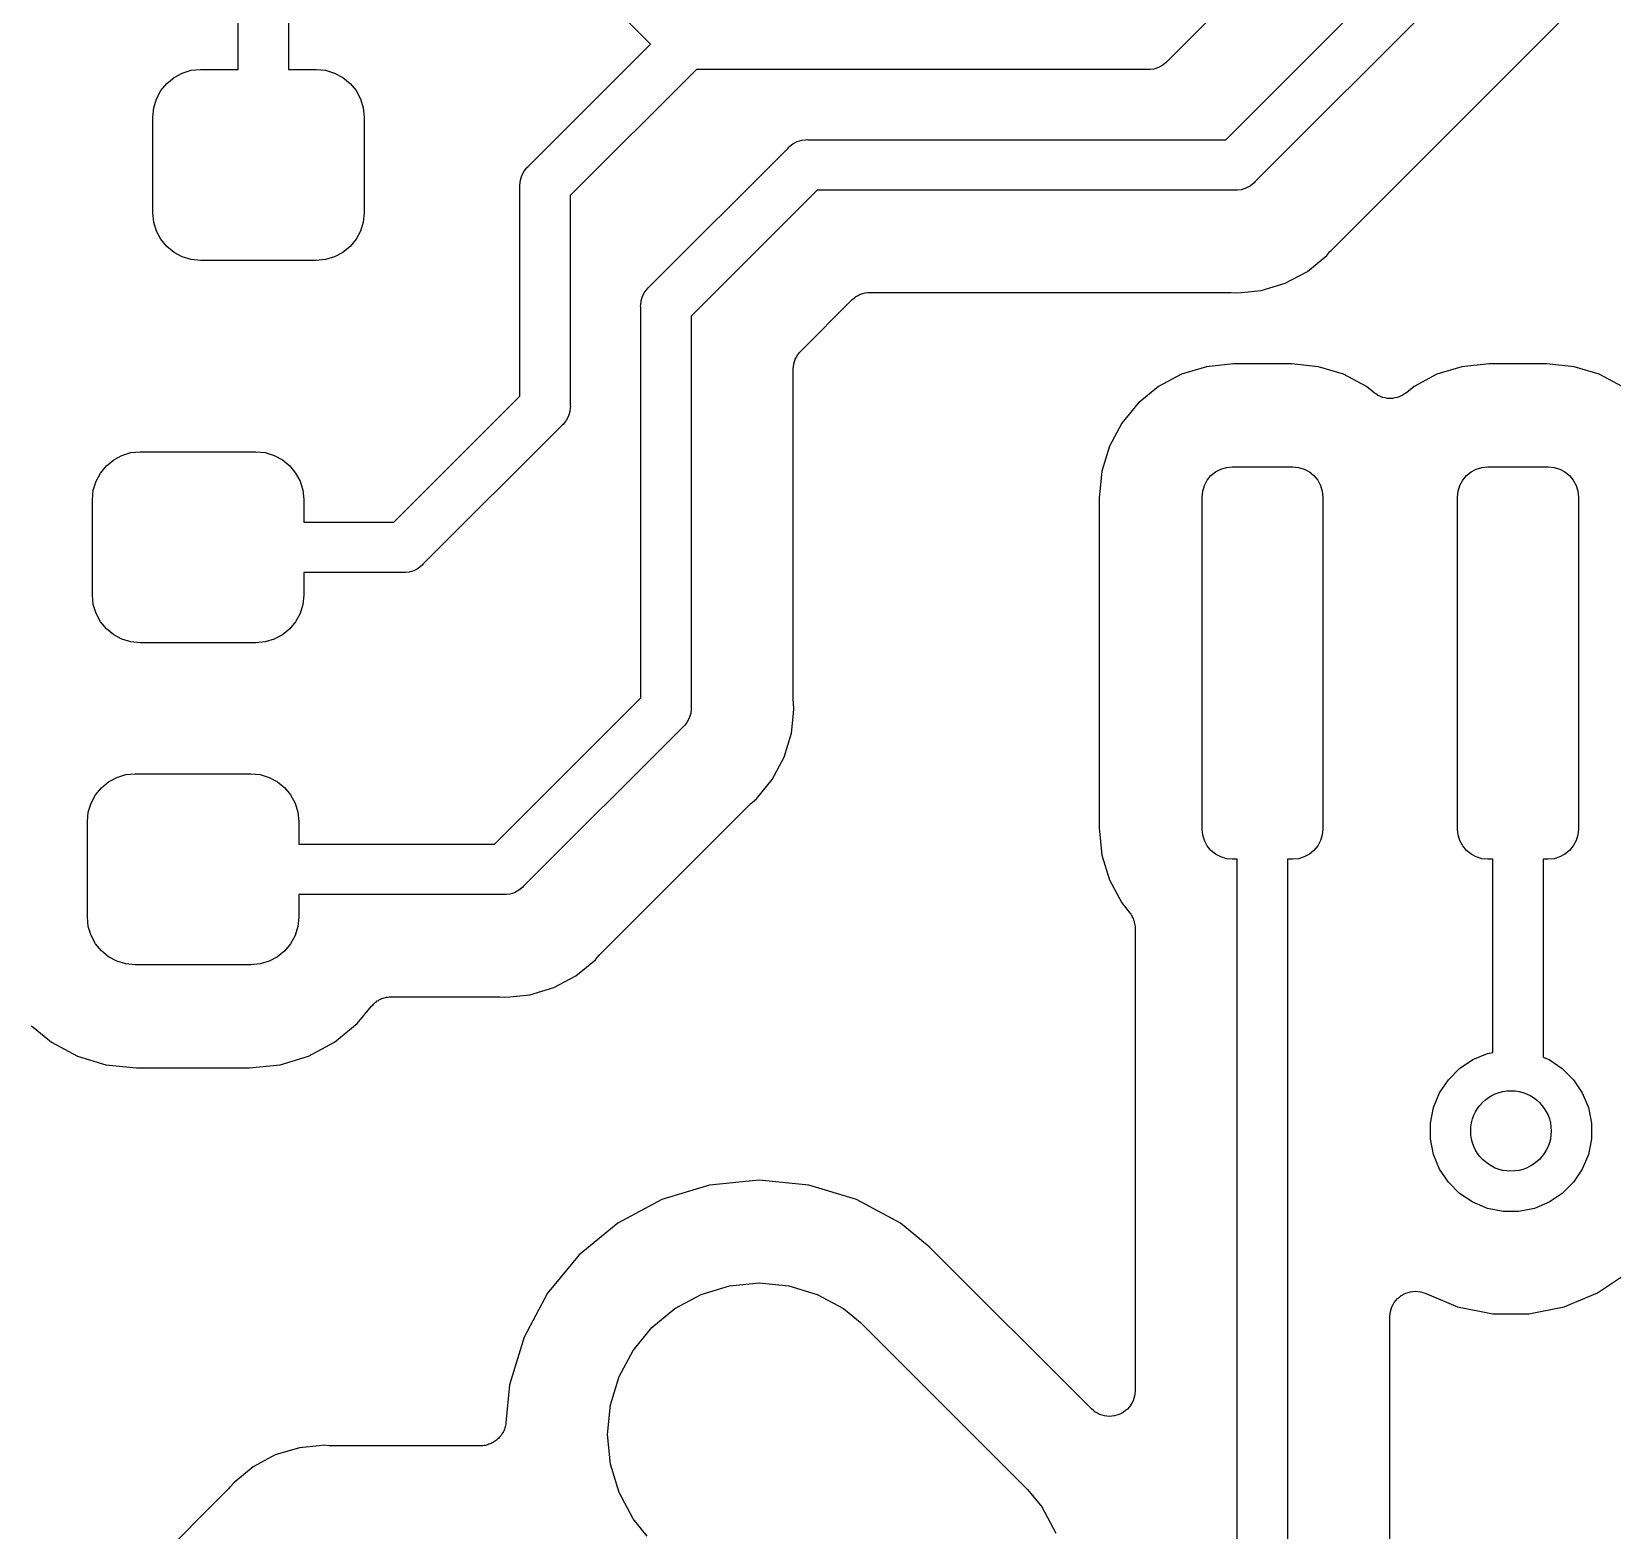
# Model space of a CAD drawing. Extents: x 4.98 to 6.83, y -5.59 to -3.87.
# Drawn here: x 6.3405 to 6.6498, y -5.1647 to -4.8716 of the extents above; entities that cross this region are included whole.
import ezdxf

# ---------------------------------------------------------------- set-up
doc = ezdxf.new("R2010")
doc.units = 0
doc.header["$MEASUREMENT"] = 0
doc.layers.add('BLACK', color=7, linetype='CONTINUOUS')

msp = doc.modelspace()

# ---------------------------------------------------------------- linework, layer by layer
at = {"layer": 'BLACK', "linetype": 'CONTINUOUS'}
for p, q in [((6.57414, -4.89272), (6.62638, -4.84048)), ((6.63461, -4.84617), (6.57983, -4.90095)), ((6.58461, -4.85542), (6.56271, -4.87732)), ((6.46154, -4.87402), (6.44551, -4.85798)), ((6.38091, -4.87894), (6.38091, -4.86146)), ((6.39075, -4.86146), (6.39075, -4.87894)), ((6.59484, -4.91422), (6.64788, -4.86118)), ((6.43764, -4.89792), (6.46154, -4.87402)), ((6.56255, -4.87751), (6.5618, -4.87813)), ((6.56271, -4.87732), (6.56255, -4.87751)), ((6.36691, -4.88168), (6.36833, -4.88051)), ((6.36833, -4.88051), (6.36995, -4.87965)), ((6.36995, -4.87965), (6.3717, -4.87912)), ((6.3717, -4.87912), (6.37352, -4.87894)), ((6.37352, -4.87894), (6.38091, -4.87894)), ((6.39075, -4.87894), (6.39616, -4.87894)), ((6.39616, -4.87894), (6.39799, -4.87912)), ((6.39799, -4.87912), (6.39974, -4.87965)), ((6.39974, -4.87965), (6.40136, -4.88051)), ((6.40136, -4.88051), (6.40277, -4.88168)), ((6.47054, -4.87894), (6.44587, -4.90361)), ((6.55881, -4.87894), (6.47054, -4.87894)), ((6.55906, -4.87896), (6.55881, -4.87894)), ((6.5593, -4.87894), (6.55906, -4.87896)), ((6.56002, -4.87887), (6.5593, -4.87894)), ((6.5593, -4.87894), (6.5593, -4.87894)), ((6.56095, -4.87858), (6.56002, -4.87887)), ((6.5618, -4.87813), (6.56095, -4.87858)), ((6.36489, -4.88471), (6.36575, -4.88309)), ((6.36575, -4.88309), (6.36691, -4.88168)), ((6.40277, -4.88168), (6.40394, -4.88309)), ((6.40394, -4.88309), (6.4048, -4.88471)), ((6.36417, -4.88829), (6.36435, -4.88646)), ((6.36435, -4.88646), (6.36489, -4.88471)), ((6.4048, -4.88471), (6.40533, -4.88646)), ((6.40533, -4.88646), (6.40551, -4.88829)), ((6.36417, -4.90699), (6.36417, -4.88829)), ((6.40551, -4.88829), (6.40551, -4.90699)), ((6.48938, -4.89353), (6.49023, -4.89307)), ((6.49023, -4.89307), (6.49116, -4.89279)), ((6.49116, -4.89279), (6.49188, -4.89272)), ((6.49188, -4.89272), (6.49213, -4.89269)), ((6.49188, -4.89272), (6.49188, -4.89272)), ((6.49213, -4.89269), (6.49237, -4.89272)), ((6.49237, -4.89272), (6.57414, -4.89272)), ((6.46126, -4.92155), (6.48848, -4.89433)), ((6.48848, -4.89433), (6.48863, -4.89414)), ((6.48863, -4.89414), (6.48882, -4.89399)), ((6.48882, -4.89399), (6.48938, -4.89353)), ((6.48882, -4.89399), (6.48882, -4.89399)), ((6.48938, -4.89353), (6.48938, -4.89353)), ((6.48938, -4.89353), (6.48938, -4.89353)), ((6.43638, -4.89968), (6.43683, -4.89883)), ((6.43683, -4.89883), (6.43729, -4.89827)), ((6.43729, -4.89827), (6.43745, -4.89808)), ((6.43729, -4.89827), (6.43729, -4.89827)), ((6.43745, -4.89808), (6.43764, -4.89792)), ((6.436, -4.90157), (6.43609, -4.90061)), ((6.43602, -4.90182), (6.436, -4.90157)), ((6.43602, -4.94284), (6.43602, -4.90182)), ((6.43609, -4.90061), (6.43638, -4.89968)), ((6.57807, -4.90221), (6.57715, -4.90249)), ((6.57893, -4.90175), (6.57807, -4.90221)), ((6.57968, -4.90113), (6.57893, -4.90175)), ((6.57983, -4.90095), (6.57968, -4.90113)), ((6.44587, -4.90361), (6.44587, -4.94464)), ((6.49416, -4.90256), (6.46949, -4.92724)), ((6.57594, -4.90256), (6.49416, -4.90256)), ((6.57618, -4.90258), (6.57594, -4.90256)), ((6.57642, -4.90256), (6.57618, -4.90258)), ((6.57715, -4.90249), (6.57642, -4.90256)), ((6.57642, -4.90256), (6.57642, -4.90256)), ((6.36435, -4.90881), (6.36417, -4.90699)), ((6.40551, -4.90699), (6.40533, -4.90881)), ((6.36489, -4.91057), (6.36435, -4.90881)), ((6.36575, -4.91218), (6.36489, -4.91057)), ((6.4048, -4.91057), (6.40394, -4.91218)), ((6.40533, -4.90881), (6.4048, -4.91057)), ((6.36691, -4.9136), (6.36575, -4.91218)), ((6.36833, -4.91476), (6.36691, -4.9136)), ((6.36995, -4.91563), (6.36833, -4.91476)), ((6.40136, -4.91476), (6.39974, -4.91563)), ((6.40277, -4.9136), (6.40136, -4.91476)), ((6.40394, -4.91218), (6.40277, -4.9136)), ((6.59389, -4.91535), (6.59451, -4.91458)), ((6.59451, -4.91458), (6.59456, -4.91453)), ((6.59456, -4.91453), (6.59471, -4.91438)), ((6.59471, -4.91438), (6.59484, -4.91422)), ((6.3717, -4.91616), (6.36995, -4.91563)), ((6.37352, -4.91634), (6.3717, -4.91616)), ((6.39616, -4.91634), (6.37352, -4.91634)), ((6.39799, -4.91616), (6.39616, -4.91634)), ((6.39974, -4.91563), (6.39799, -4.91616)), ((6.59009, -4.91846), (6.59389, -4.91535)), ((6.58107, -4.9222), (6.58576, -4.92077)), ((6.58576, -4.92077), (6.59009, -4.91846)), ((6.45972, -4.92423), (6.46, -4.9233)), ((6.46, -4.9233), (6.46046, -4.92245)), ((6.46046, -4.92245), (6.46107, -4.9217)), ((6.46107, -4.9217), (6.46126, -4.92155)), ((6.49095, -4.93406), (6.50098, -4.92402)), ((6.50098, -4.92402), (6.501, -4.92401)), ((6.501, -4.92401), (6.50103, -4.92397)), ((6.501, -4.92401), (6.501, -4.92401)), ((6.501, -4.92401), (6.501, -4.92401)), ((6.50103, -4.92397), (6.50139, -4.92369)), ((6.50139, -4.92369), (6.50175, -4.92339)), ((6.50175, -4.92339), (6.50178, -4.92338)), ((6.50178, -4.92338), (6.5018, -4.92337)), ((6.5018, -4.92337), (6.50221, -4.92315)), ((6.50221, -4.92315), (6.50261, -4.92294)), ((6.50261, -4.92294), (6.50264, -4.92293)), ((6.50264, -4.92293), (6.50266, -4.92292)), ((6.50266, -4.92292), (6.50311, -4.92279)), ((6.50311, -4.92279), (6.50355, -4.92265)), ((6.50355, -4.92265), (6.50357, -4.92265)), ((6.50357, -4.92265), (6.5036, -4.92264)), ((6.5036, -4.92264), (6.50406, -4.9226)), ((6.50406, -4.9226), (6.50452, -4.92256)), ((6.50452, -4.92256), (6.57471, -4.92256)), ((6.57471, -4.92256), (6.57478, -4.92256)), ((6.57478, -4.92256), (6.57499, -4.92258)), ((6.57499, -4.92258), (6.5752, -4.92258)), ((6.5752, -4.92258), (6.57618, -4.92268)), ((6.57618, -4.92268), (6.57716, -4.92258)), ((6.57716, -4.92258), (6.57717, -4.92258)), ((6.57717, -4.92258), (6.58107, -4.9222)), ((6.45962, -4.9252), (6.45965, -4.92496)), ((6.45965, -4.92544), (6.45962, -4.9252)), ((6.45965, -4.92496), (6.45972, -4.92423)), ((6.45965, -4.92496), (6.45965, -4.92496)), ((6.45965, -5.0019), (6.45965, -4.92544)), ((6.46949, -4.92724), (6.46949, -5.0037)), ((6.4896, -4.93655), (6.48974, -4.93611)), ((6.48974, -4.93611), (6.48987, -4.93567)), ((6.48987, -4.93567), (6.48988, -4.93565)), ((6.48988, -4.93565), (6.48989, -4.93562)), ((6.48989, -4.93562), (6.49012, -4.93521)), ((6.49012, -4.93521), (6.49033, -4.93481)), ((6.49033, -4.93481), (6.49035, -4.93479)), ((6.49035, -4.93479), (6.49036, -4.93477)), ((6.49036, -4.93477), (6.49066, -4.93441)), ((6.49066, -4.93441), (6.49095, -4.93406)), ((6.48949, -4.93752), (6.48954, -4.93706)), ((6.48949, -4.93757), (6.48949, -4.93752)), ((6.48949, -4.93759), (6.48949, -4.93757)), ((6.48949, -4.93757), (6.48949, -4.93757)), ((6.48949, -4.93757), (6.48949, -4.93757)), ((6.48949, -5.00247), (6.48949, -4.93759)), ((6.48954, -4.93706), (6.48959, -4.9366)), ((6.48959, -4.93658), (6.4896, -4.93655)), ((6.48959, -4.9366), (6.48959, -4.93658)), ((6.56544, -4.93858), (6.56095, -4.94098)), ((6.57032, -4.9371), (6.56544, -4.93858)), ((6.57564, -4.93657), (6.57032, -4.9371)), ((6.58696, -4.93657), (6.57564, -4.93657)), ((6.59228, -4.9371), (6.58696, -4.93657)), ((6.59716, -4.93858), (6.59228, -4.9371)), ((6.60165, -4.94098), (6.59716, -4.93858)), ((6.61544, -4.93858), (6.61095, -4.94098)), ((6.62032, -4.9371), (6.61544, -4.93858)), ((6.62564, -4.93657), (6.62032, -4.9371)), ((6.63696, -4.93657), (6.62564, -4.93657)), ((6.64228, -4.9371), (6.63696, -4.93657)), ((6.64716, -4.93858), (6.64228, -4.9371)), ((6.65165, -4.94098), (6.64716, -4.93858)), ((6.56095, -4.94098), (6.55701, -4.94421)), ((6.60313, -4.94219), (6.60165, -4.94098)), ((6.60352, -4.94245), (6.60313, -4.94219)), ((6.6039, -4.94271), (6.60352, -4.94245)), ((6.60902, -4.94249), (6.60863, -4.94275)), ((6.60942, -4.94223), (6.60902, -4.94249)), ((6.60945, -4.94221), (6.60942, -4.94223)), ((6.60947, -4.94219), (6.60945, -4.94221)), ((6.60945, -4.94221), (6.60945, -4.94221)), ((6.60945, -4.94221), (6.60945, -4.94221)), ((6.61095, -4.94098), (6.60947, -4.94219)), ((6.41135, -4.96752), (6.43602, -4.94284)), ((6.44587, -4.94512), (6.44579, -4.94585)), ((6.44587, -4.94464), (6.44589, -4.94488)), ((6.44589, -4.94488), (6.44587, -4.94512)), ((6.44587, -4.94512), (6.44587, -4.94512)), ((6.55701, -4.94421), (6.55377, -4.94815)), ((6.60392, -4.94272), (6.6039, -4.94271)), ((6.60394, -4.94273), (6.60392, -4.94272)), ((6.60437, -4.94291), (6.60394, -4.94273)), ((6.6048, -4.9431), (6.60437, -4.94291)), ((6.60482, -4.9431), (6.6048, -4.9431)), ((6.60484, -4.94311), (6.60482, -4.9431)), ((6.6053, -4.9432), (6.60484, -4.94311)), ((6.60576, -4.9433), (6.6053, -4.9432)), ((6.60578, -4.9433), (6.60576, -4.9433)), ((6.6058, -4.9433), (6.60578, -4.9433)), ((6.60626, -4.9433), (6.6058, -4.9433)), ((6.60673, -4.94331), (6.60626, -4.9433)), ((6.60675, -4.9433), (6.60673, -4.94331)), ((6.60677, -4.9433), (6.60675, -4.9433)), ((6.60723, -4.94321), (6.60677, -4.9433)), ((6.60769, -4.94313), (6.60723, -4.94321)), ((6.60771, -4.94312), (6.60769, -4.94313)), ((6.60773, -4.94312), (6.60771, -4.94312)), ((6.60816, -4.94294), (6.60773, -4.94312)), ((6.6086, -4.94277), (6.60816, -4.94294)), ((6.60862, -4.94275), (6.6086, -4.94277)), ((6.60863, -4.94275), (6.60862, -4.94275)), ((6.44425, -4.94853), (6.41704, -4.97575)), ((6.44444, -4.94838), (6.44425, -4.94853)), ((6.4446, -4.94819), (6.44444, -4.94838)), ((6.445, -4.94769), (6.4446, -4.94819)), ((6.4446, -4.94819), (6.4446, -4.94819)), ((6.44506, -4.94763), (6.445, -4.94769)), ((6.44551, -4.94677), (6.44506, -4.94763)), ((6.44579, -4.94585), (6.44551, -4.94677)), ((6.55377, -4.94815), (6.55137, -4.95265)), ((6.35652, -4.95532), (6.35813, -4.95445)), ((6.35813, -4.95445), (6.35989, -4.95392)), ((6.35989, -4.95392), (6.36171, -4.95374)), ((6.36171, -4.95374), (6.38435, -4.95374)), ((6.38435, -4.95374), (6.38617, -4.95392)), ((6.38617, -4.95392), (6.38793, -4.95445)), ((6.38793, -4.95445), (6.38955, -4.95532)), ((6.55137, -4.95265), (6.54989, -4.95753)), ((6.35307, -4.95951), (6.35394, -4.9579)), ((6.35394, -4.9579), (6.3551, -4.95648)), ((6.3551, -4.95648), (6.35652, -4.95532)), ((6.38955, -4.95532), (6.39096, -4.95648)), ((6.39096, -4.95648), (6.39212, -4.9579)), ((6.39212, -4.9579), (6.39299, -4.95951)), ((6.54989, -4.95753), (6.54937, -4.96284)), ((6.57122, -4.95842), (6.57211, -4.95769)), ((6.57211, -4.95769), (6.57313, -4.95714)), ((6.57313, -4.95714), (6.57424, -4.95681)), ((6.57424, -4.95681), (6.57539, -4.95669)), ((6.57539, -4.95669), (6.5872, -4.95669)), ((6.5872, -4.95669), (6.58836, -4.95681)), ((6.58836, -4.95681), (6.58946, -4.95714)), ((6.58946, -4.95714), (6.59049, -4.95769)), ((6.59049, -4.95769), (6.59138, -4.95842)), ((6.62122, -4.95842), (6.62211, -4.95769)), ((6.62211, -4.95769), (6.62313, -4.95714)), ((6.62313, -4.95714), (6.62424, -4.95681)), ((6.62424, -4.95681), (6.62539, -4.95669)), ((6.62539, -4.95669), (6.6372, -4.95669)), ((6.6372, -4.95669), (6.63836, -4.95681)), ((6.63836, -4.95681), (6.63946, -4.95714)), ((6.63946, -4.95714), (6.64049, -4.95769)), ((6.64049, -4.95769), (6.64138, -4.95842)), ((6.35254, -4.96127), (6.35307, -4.95951)), ((6.39299, -4.95951), (6.39352, -4.96127)), ((6.5696, -4.96145), (6.56994, -4.96034)), ((6.56994, -4.96034), (6.57048, -4.95932)), ((6.57048, -4.95932), (6.57122, -4.95842)), ((6.59138, -4.95842), (6.59211, -4.95932)), ((6.59211, -4.95932), (6.59266, -4.96034)), ((6.59266, -4.96034), (6.593, -4.96145)), ((6.6196, -4.96145), (6.61994, -4.96034)), ((6.61994, -4.96034), (6.62048, -4.95932)), ((6.62048, -4.95932), (6.62122, -4.95842)), ((6.64138, -4.95842), (6.64211, -4.95932)), ((6.64211, -4.95932), (6.64266, -4.96034)), ((6.64266, -4.96034), (6.643, -4.96145)), ((6.35236, -4.96309), (6.35254, -4.96127)), ((6.35236, -4.98179), (6.35236, -4.96309)), ((6.39352, -4.96127), (6.3937, -4.96309)), ((6.3937, -4.96309), (6.3937, -4.96752)), ((6.54937, -4.96284), (6.54937, -5.02731)), ((6.56949, -4.9626), (6.5696, -4.96145)), ((6.56949, -5.02756), (6.56949, -4.9626)), ((6.593, -4.96145), (6.59311, -4.9626)), ((6.59311, -4.9626), (6.59311, -5.02756)), ((6.61949, -4.9626), (6.6196, -4.96145)), ((6.61949, -5.02756), (6.61949, -4.9626)), ((6.643, -4.96145), (6.64311, -4.9626)), ((6.64311, -4.9626), (6.64311, -5.02756)), ((6.3937, -4.96752), (6.41135, -4.96752)), ((6.41613, -4.97655), (6.41528, -4.97701)), ((6.41688, -4.97594), (6.41613, -4.97655)), ((6.41704, -4.97575), (6.41688, -4.97594)), ((6.41314, -4.97736), (6.3937, -4.97736)), ((6.3937, -4.97736), (6.3937, -4.98179)), ((6.41339, -4.97739), (6.41314, -4.97736)), ((6.41363, -4.97736), (6.41339, -4.97739)), ((6.41435, -4.97729), (6.41363, -4.97736)), ((6.41363, -4.97736), (6.41363, -4.97736)), ((6.41528, -4.97701), (6.41435, -4.97729)), ((6.35254, -4.98362), (6.35236, -4.98179)), ((6.3937, -4.98179), (6.39352, -4.98362)), ((6.35307, -4.98537), (6.35254, -4.98362)), ((6.35394, -4.98699), (6.35307, -4.98537)), ((6.39299, -4.98537), (6.39212, -4.98699)), ((6.39352, -4.98362), (6.39299, -4.98537)), ((6.3551, -4.9884), (6.35394, -4.98699)), ((6.35652, -4.98957), (6.3551, -4.9884)), ((6.39096, -4.9884), (6.38955, -4.98957)), ((6.39212, -4.98699), (6.39096, -4.9884)), ((6.35813, -4.99043), (6.35652, -4.98957)), ((6.35989, -4.99096), (6.35813, -4.99043)), ((6.36171, -4.99114), (6.35989, -4.99096)), ((6.38435, -4.99114), (6.36171, -4.99114)), ((6.38617, -4.99096), (6.38435, -4.99114)), ((6.38793, -4.99043), (6.38617, -4.99096)), ((6.38955, -4.98957), (6.38793, -4.99043)), ((6.43103, -5.03051), (6.45965, -5.0019)), ((6.46949, -5.00418), (6.46942, -5.0049)), ((6.46949, -5.0037), (6.46951, -5.00394)), ((6.46951, -5.00394), (6.46949, -5.00418)), ((6.46949, -5.00418), (6.46949, -5.00418)), ((6.48951, -5.00268), (6.48949, -5.00247)), ((6.48951, -5.00289), (6.48951, -5.00268)), ((6.48951, -5.00296), (6.48951, -5.00289)), ((6.48961, -5.00394), (6.48951, -5.00296)), ((6.48951, -5.00492), (6.48961, -5.00394)), ((6.46806, -5.00743), (6.46788, -5.00759)), ((6.46825, -5.00721), (6.46806, -5.00743)), ((6.46868, -5.00668), (6.46825, -5.00721)), ((6.46914, -5.00583), (6.46868, -5.00668)), ((6.46919, -5.00565), (6.46914, -5.00583)), ((6.46942, -5.0049), (6.46919, -5.00565)), ((6.48913, -5.00882), (6.48951, -5.00492)), ((6.48951, -5.00492), (6.48951, -5.00492)), ((6.46788, -5.00759), (6.43672, -5.03874)), ((6.4877, -5.01352), (6.48913, -5.00882)), ((6.48539, -5.01785), (6.4877, -5.01352)), ((6.3589, -5.01691), (6.36073, -5.01673)), ((6.36073, -5.01673), (6.38337, -5.01673)), ((6.38337, -5.01673), (6.38519, -5.01691)), ((6.35295, -5.02089), (6.35412, -5.01947)), ((6.35412, -5.01947), (6.35553, -5.01831)), ((6.35553, -5.01831), (6.35715, -5.01744)), ((6.35715, -5.01744), (6.3589, -5.01691)), ((6.38519, -5.01691), (6.38694, -5.01744)), ((6.38694, -5.01744), (6.38856, -5.01831)), ((6.38856, -5.01831), (6.38998, -5.01947)), ((6.38998, -5.01947), (6.39114, -5.02089)), ((6.48227, -5.02164), (6.48539, -5.01785)), ((6.35156, -5.02426), (6.35209, -5.0225)), ((6.35209, -5.0225), (6.35295, -5.02089)), ((6.39114, -5.02089), (6.392, -5.0225)), ((6.392, -5.0225), (6.39254, -5.02426)), ((6.45173, -5.05202), (6.48115, -5.0226)), ((6.48115, -5.0226), (6.4812, -5.02255)), ((6.4812, -5.02255), (6.48136, -5.02242)), ((6.48136, -5.02242), (6.48151, -5.02227)), ((6.48151, -5.02227), (6.48227, -5.02164)), ((6.35138, -5.02608), (6.35156, -5.02426)), ((6.35138, -5.04478), (6.35138, -5.02608)), ((6.39254, -5.02426), (6.39272, -5.02608)), ((6.39272, -5.02608), (6.39272, -5.03051)), ((6.54937, -5.02731), (6.54989, -5.03263)), ((6.5696, -5.02871), (6.56949, -5.02756)), ((6.56994, -5.02982), (6.5696, -5.02871)), ((6.593, -5.02871), (6.59266, -5.02982)), ((6.59311, -5.02756), (6.593, -5.02871)), ((6.6196, -5.02871), (6.61949, -5.02756)), ((6.61994, -5.02982), (6.6196, -5.02871)), ((6.643, -5.02871), (6.64266, -5.02982)), ((6.64311, -5.02756), (6.643, -5.02871)), ((6.39272, -5.03051), (6.43103, -5.03051)), ((6.57048, -5.03084), (6.56994, -5.02982)), ((6.57122, -5.03173), (6.57048, -5.03084)), ((6.57211, -5.03247), (6.57122, -5.03173)), ((6.59138, -5.03173), (6.59049, -5.03247)), ((6.59211, -5.03084), (6.59138, -5.03173)), ((6.59266, -5.02982), (6.59211, -5.03084)), ((6.62048, -5.03084), (6.61994, -5.02982)), ((6.62122, -5.03173), (6.62048, -5.03084)), ((6.62211, -5.03247), (6.62122, -5.03173)), ((6.64138, -5.03173), (6.64049, -5.03247)), ((6.64211, -5.03084), (6.64138, -5.03173)), ((6.64266, -5.02982), (6.64211, -5.03084)), ((6.54989, -5.03263), (6.55137, -5.03751)), ((6.57313, -5.03302), (6.57211, -5.03247)), ((6.57424, -5.03335), (6.57313, -5.03302)), ((6.57539, -5.03346), (6.57424, -5.03335)), ((6.57638, -5.03346), (6.57539, -5.03346)), ((6.57638, -5.20799), (6.57638, -5.03346)), ((6.5872, -5.03346), (6.58622, -5.03346)), ((6.58622, -5.03346), (6.58622, -5.20978)), ((6.58836, -5.03335), (6.5872, -5.03346)), ((6.58946, -5.03302), (6.58836, -5.03335)), ((6.59049, -5.03247), (6.58946, -5.03302)), ((6.62313, -5.03302), (6.62211, -5.03247)), ((6.62424, -5.03335), (6.62313, -5.03302)), ((6.62539, -5.03346), (6.62424, -5.03335)), ((6.62638, -5.03346), (6.62539, -5.03346)), ((6.62638, -5.07126), (6.62638, -5.03346)), ((6.6372, -5.03346), (6.63622, -5.03346)), ((6.63622, -5.03346), (6.63622, -5.07218)), ((6.63836, -5.03335), (6.6372, -5.03346)), ((6.63946, -5.03302), (6.63836, -5.03335)), ((6.64049, -5.03247), (6.63946, -5.03302)), ((6.55137, -5.03751), (6.55377, -5.04201)), ((6.43283, -5.04035), (6.39272, -5.04035)), ((6.39272, -5.04035), (6.39272, -5.04478)), ((6.43307, -5.04038), (6.43283, -5.04035)), ((6.43331, -5.04035), (6.43307, -5.04038)), ((6.43404, -5.04028), (6.43331, -5.04035)), ((6.43331, -5.04035), (6.43331, -5.04035)), ((6.43496, -5.04), (6.43404, -5.04028)), ((6.43582, -5.03954), (6.43496, -5.04)), ((6.43657, -5.03893), (6.43582, -5.03954)), ((6.43672, -5.03874), (6.43657, -5.03893)), ((6.55377, -5.04201), (6.55524, -5.0438)), ((6.55524, -5.0438), (6.55529, -5.04385)), ((6.55529, -5.04385), (6.55541, -5.04403)), ((6.55541, -5.04403), (6.55554, -5.0442)), ((6.55554, -5.0442), (6.55567, -5.04444)), ((6.55567, -5.04444), (6.55582, -5.04467)), ((6.55582, -5.04467), (6.5559, -5.04487)), ((6.35156, -5.04661), (6.35138, -5.04478)), ((6.35209, -5.04836), (6.35156, -5.04661)), ((6.39254, -5.04661), (6.392, -5.04836)), ((6.39272, -5.04478), (6.39254, -5.04661)), ((6.5559, -5.04487), (6.556, -5.04506)), ((6.556, -5.04506), (6.55608, -5.04532)), ((6.55608, -5.04532), (6.55618, -5.04557)), ((6.55618, -5.04557), (6.55622, -5.04579)), ((6.55622, -5.04579), (6.55628, -5.046)), ((6.55628, -5.046), (6.55631, -5.04627)), ((6.55631, -5.04627), (6.55636, -5.04653)), ((6.55636, -5.04653), (6.55636, -5.04675)), ((6.55636, -5.04675), (6.55638, -5.04697)), ((6.55638, -5.04697), (6.55638, -5.13746)), ((6.35295, -5.04998), (6.35209, -5.04836)), ((6.35412, -5.0514), (6.35295, -5.04998)), ((6.39114, -5.04998), (6.38998, -5.0514)), ((6.392, -5.04836), (6.39114, -5.04998)), ((6.35553, -5.05256), (6.35412, -5.0514)), ((6.35715, -5.05342), (6.35553, -5.05256)), ((6.3589, -5.05395), (6.35715, -5.05342)), ((6.36073, -5.05413), (6.3589, -5.05395)), ((6.38519, -5.05395), (6.38337, -5.05413)), ((6.38694, -5.05342), (6.38519, -5.05395)), ((6.38856, -5.05256), (6.38694, -5.05342)), ((6.38998, -5.0514), (6.38856, -5.05256)), ((6.44698, -5.05625), (6.45078, -5.05314)), ((6.45078, -5.05314), (6.4514, -5.05238)), ((6.4514, -5.05238), (6.45145, -5.05233)), ((6.45145, -5.05233), (6.4516, -5.05218)), ((6.4516, -5.05218), (6.45173, -5.05202)), ((6.38337, -5.05413), (6.36073, -5.05413)), ((6.44265, -5.05857), (6.44698, -5.05625)), ((6.43406, -5.06038), (6.43796, -5.05999)), ((6.43796, -5.05999), (6.44265, -5.05857)), ((6.40419, -5.06561), (6.407, -5.06218)), ((6.407, -5.06218), (6.40704, -5.06213)), ((6.40704, -5.06213), (6.4072, -5.06198)), ((6.4072, -5.06198), (6.40734, -5.06181)), ((6.40734, -5.06181), (6.40755, -5.06164)), ((6.40755, -5.06164), (6.40774, -5.06145)), ((6.40774, -5.06145), (6.40793, -5.06133)), ((6.40793, -5.06133), (6.4081, -5.06119)), ((6.4081, -5.06119), (6.40833, -5.06106)), ((6.40833, -5.06106), (6.40856, -5.06092)), ((6.40856, -5.06092), (6.40876, -5.06083)), ((6.40876, -5.06083), (6.40896, -5.06073)), ((6.40896, -5.06073), (6.40922, -5.06065)), ((6.40922, -5.06065), (6.40947, -5.06055)), ((6.40947, -5.06055), (6.40968, -5.06051)), ((6.40968, -5.06051), (6.40989, -5.06045)), ((6.40989, -5.06045), (6.41016, -5.06042)), ((6.41016, -5.06042), (6.41043, -5.06037)), ((6.41043, -5.06037), (6.41064, -5.06038)), ((6.41064, -5.06038), (6.41086, -5.06035)), ((6.41086, -5.06035), (6.4316, -5.06035)), ((6.4316, -5.06035), (6.43167, -5.06035)), ((6.43167, -5.06035), (6.43188, -5.06038)), ((6.43188, -5.06038), (6.43209, -5.06038)), ((6.43209, -5.06038), (6.43307, -5.06047)), ((6.43307, -5.06047), (6.43405, -5.06038)), ((6.43405, -5.06038), (6.43406, -5.06038)), ((6.34038, -5.06606), (6.34077, -5.06632)), ((6.34077, -5.06632), (6.34437, -5.06927)), ((6.39973, -5.06927), (6.40419, -5.06561)), ((6.34437, -5.06927), (6.34946, -5.07199)), ((6.39464, -5.07199), (6.39973, -5.06927)), ((6.34946, -5.07199), (6.35498, -5.07366)), ((6.38911, -5.07366), (6.39464, -5.07199)), ((6.62246, -5.07266), (6.62533, -5.07147)), ((6.62533, -5.07147), (6.62638, -5.07126)), ((6.63622, -5.07218), (6.63738, -5.07266)), ((6.35498, -5.07366), (6.36097, -5.07425)), ((6.36097, -5.07425), (6.38312, -5.07425)), ((6.38312, -5.07425), (6.38911, -5.07366)), ((6.61769, -5.07658), (6.61988, -5.07438)), ((6.61988, -5.07438), (6.62246, -5.07266)), ((6.63738, -5.07266), (6.63996, -5.07438)), ((6.63996, -5.07438), (6.64215, -5.07658)), ((6.61597, -5.07915), (6.61769, -5.07658)), ((6.64215, -5.07658), (6.64388, -5.07915)), ((6.61478, -5.08202), (6.61597, -5.07915)), ((6.64388, -5.07915), (6.64506, -5.08202)), ((6.61417, -5.08506), (6.61478, -5.08202)), ((6.64506, -5.08202), (6.64567, -5.08506)), ((6.61417, -5.08817), (6.61417, -5.08506)), ((6.64567, -5.08506), (6.64567, -5.08817)), ((6.61478, -5.09121), (6.61417, -5.08817)), ((6.64567, -5.08817), (6.64506, -5.09121)), ((6.61597, -5.09407), (6.61478, -5.09121)), ((6.61769, -5.09665), (6.61597, -5.09407)), ((6.64388, -5.09407), (6.64215, -5.09665)), ((6.64506, -5.09121), (6.64388, -5.09407)), ((6.4731, -5.0972), (6.46377, -5.10003)), ((6.48281, -5.09624), (6.4731, -5.0972)), ((6.49252, -5.0972), (6.48281, -5.09624)), ((6.50186, -5.10003), (6.49252, -5.0972)), ((6.61988, -5.09885), (6.61769, -5.09665)), ((6.64215, -5.09665), (6.63996, -5.09885)), ((6.46377, -5.10003), (6.45516, -5.10463)), ((6.51046, -5.10463), (6.50186, -5.10003)), ((6.62246, -5.10057), (6.61988, -5.09885)), ((6.63996, -5.09885), (6.63738, -5.10057)), ((6.62533, -5.10176), (6.62246, -5.10057)), ((6.62837, -5.10236), (6.62533, -5.10176)), ((6.63147, -5.10236), (6.62837, -5.10236)), ((6.63451, -5.10176), (6.63147, -5.10236)), ((6.63738, -5.10057), (6.63451, -5.10176)), ((6.45516, -5.10463), (6.44762, -5.11082)), ((6.51611, -5.10927), (6.51046, -5.10463)), ((6.54784, -5.141), (6.51611, -5.10927)), ((6.44762, -5.11082), (6.44143, -5.11836)), ((6.64685, -5.11829), (6.65271, -5.11438)), ((6.44143, -5.11836), (6.43683, -5.12697)), ((6.46633, -5.12134), (6.47146, -5.1186)), ((6.47146, -5.1186), (6.47702, -5.11691)), ((6.47702, -5.11691), (6.48281, -5.11634)), ((6.48281, -5.11634), (6.4886, -5.11691)), ((6.4886, -5.11691), (6.49417, -5.1186)), ((6.49417, -5.1186), (6.4993, -5.12134)), ((6.60809, -5.1191), (6.60846, -5.1188)), ((6.60846, -5.1188), (6.60847, -5.1188)), ((6.60847, -5.1188), (6.60848, -5.11879)), ((6.60848, -5.11879), (6.6089, -5.11857)), ((6.6089, -5.11857), (6.60932, -5.11835)), ((6.60932, -5.11835), (6.60934, -5.11834)), ((6.60934, -5.11834), (6.60935, -5.11834)), ((6.60935, -5.11834), (6.6098, -5.1182)), ((6.6098, -5.1182), (6.61026, -5.11807)), ((6.61026, -5.11807), (6.61027, -5.11807)), ((6.61027, -5.11807), (6.61028, -5.11806)), ((6.61028, -5.11806), (6.61075, -5.11802)), ((6.61075, -5.11802), (6.61123, -5.11797)), ((6.61123, -5.11797), (6.61124, -5.11797)), ((6.61124, -5.11797), (6.61126, -5.11797)), ((6.61126, -5.11797), (6.61173, -5.11802)), ((6.61173, -5.11802), (6.6122, -5.11807)), ((6.6122, -5.11807), (6.61221, -5.11807)), ((6.61221, -5.11807), (6.61223, -5.11808)), ((6.61223, -5.11808), (6.61268, -5.11822)), ((6.61268, -5.11822), (6.61313, -5.11835)), ((6.61313, -5.11835), (6.61949, -5.12099)), ((6.64035, -5.12099), (6.64685, -5.11829)), ((6.46183, -5.12503), (6.46633, -5.12134)), ((6.4993, -5.12134), (6.50267, -5.12411)), ((6.60627, -5.12242), (6.60632, -5.12196)), ((6.60632, -5.12196), (6.60633, -5.12195)), ((6.60633, -5.12193), (6.60647, -5.12148)), ((6.60633, -5.12195), (6.60633, -5.12193)), ((6.60647, -5.12148), (6.60661, -5.12103)), ((6.60661, -5.12103), (6.60662, -5.12102)), ((6.60662, -5.121), (6.60685, -5.12059)), ((6.60662, -5.12102), (6.60662, -5.121)), ((6.60685, -5.12059), (6.60708, -5.12017)), ((6.60708, -5.12017), (6.60709, -5.12016)), ((6.60709, -5.12015), (6.6074, -5.11979)), ((6.60709, -5.12016), (6.60709, -5.12015)), ((6.6074, -5.11979), (6.6077, -5.11942)), ((6.6077, -5.11942), (6.60771, -5.11941)), ((6.60771, -5.11941), (6.60772, -5.1194)), ((6.60772, -5.1194), (6.60809, -5.1191)), ((6.61949, -5.12099), (6.6264, -5.12236)), ((6.63344, -5.12236), (6.64035, -5.12099)), ((6.45814, -5.12953), (6.46183, -5.12503)), ((6.50267, -5.12411), (6.53534, -5.15678)), ((6.60622, -5.1229), (6.60627, -5.12242)), ((6.60622, -5.12293), (6.60622, -5.1229)), ((6.60622, -5.12297), (6.60622, -5.12293)), ((6.60622, -5.12293), (6.60622, -5.12293)), ((6.60622, -5.12293), (6.60622, -5.12293)), ((6.60622, -5.20856), (6.60622, -5.12297)), ((6.6264, -5.12236), (6.63344, -5.12236)), ((6.43683, -5.12697), (6.434, -5.1363)), ((6.4554, -5.13466), (6.45814, -5.12953)), ((6.434, -5.1363), (6.43327, -5.1437)), ((6.45371, -5.14022), (6.4554, -5.13466)), ((6.55638, -5.13746), (6.55638, -5.13751)), ((6.45314, -5.14601), (6.45371, -5.14022)), ((6.5555, -5.14029), (6.5552, -5.14065)), ((6.55551, -5.14028), (6.5555, -5.14029)), ((6.55574, -5.13985), (6.55551, -5.14027)), ((6.55551, -5.14027), (6.55551, -5.14028)), ((6.55597, -5.13943), (6.55574, -5.13985)), ((6.55598, -5.13942), (6.55597, -5.13943)), ((6.55612, -5.13896), (6.55598, -5.13942)), ((6.55598, -5.13942), (6.55598, -5.13942)), ((6.55627, -5.1385), (6.55612, -5.13896)), ((6.55632, -5.13801), (6.55627, -5.13848)), ((6.55627, -5.13848), (6.55627, -5.13849)), ((6.55627, -5.13849), (6.55627, -5.1385)), ((6.55638, -5.13753), (6.55632, -5.13801)), ((6.55638, -5.13751), (6.55638, -5.13751)), ((6.55638, -5.13751), (6.55638, -5.13752)), ((6.55638, -5.13752), (6.55638, -5.13753)), ((6.54821, -5.1413), (6.54784, -5.141)), ((6.54858, -5.14161), (6.54821, -5.1413)), ((6.54859, -5.14161), (6.54858, -5.14161)), ((6.5486, -5.14162), (6.54859, -5.14161)), ((6.54901, -5.14184), (6.5486, -5.14162)), ((6.54944, -5.14207), (6.54901, -5.14184)), ((6.54945, -5.14207), (6.54944, -5.14207)), ((6.54946, -5.14208), (6.54945, -5.14207)), ((6.54991, -5.14222), (6.54946, -5.14208)), ((6.55037, -5.14236), (6.54991, -5.14222)), ((6.55038, -5.14236), (6.55037, -5.14236)), ((6.55039, -5.14236), (6.55038, -5.14236)), ((6.55087, -5.14241), (6.55039, -5.14236)), ((6.55134, -5.14246), (6.55087, -5.14241)), ((6.55135, -5.14246), (6.55134, -5.14246)), ((6.55136, -5.14246), (6.55135, -5.14246)), ((6.55184, -5.14242), (6.55136, -5.14246)), ((6.55231, -5.14237), (6.55184, -5.14242)), ((6.55232, -5.14237), (6.55231, -5.14237)), ((6.55233, -5.14237), (6.55232, -5.14237)), ((6.55279, -5.14223), (6.55233, -5.14237)), ((6.55325, -5.1421), (6.55279, -5.14223)), ((6.55326, -5.14209), (6.55325, -5.1421)), ((6.55327, -5.14209), (6.55326, -5.14209)), ((6.55369, -5.14187), (6.55327, -5.14209)), ((6.55412, -5.14165), (6.55369, -5.14187)), ((6.55413, -5.14164), (6.55412, -5.14164)), ((6.55412, -5.14164), (6.55412, -5.14165)), ((6.5545, -5.14133), (6.55413, -5.14164)), ((6.55488, -5.14103), (6.5545, -5.14133)), ((6.55489, -5.14102), (6.55488, -5.14103)), ((6.55488, -5.14103), (6.55488, -5.14103)), ((6.5552, -5.14065), (6.55489, -5.14102)), ((6.43196, -5.14658), (6.43182, -5.14676)), ((6.43213, -5.14643), (6.43196, -5.14658)), ((6.43227, -5.14621), (6.43213, -5.14643)), ((6.43244, -5.14601), (6.43227, -5.14621)), ((6.43255, -5.14581), (6.43244, -5.14601)), ((6.43268, -5.14562), (6.43255, -5.14581)), ((6.43278, -5.14538), (6.43268, -5.14562)), ((6.43291, -5.14515), (6.43278, -5.14538)), ((6.43297, -5.14493), (6.43291, -5.14515)), ((6.43306, -5.14472), (6.43297, -5.14493)), ((6.43312, -5.14447), (6.43306, -5.14472)), ((6.43319, -5.14422), (6.43312, -5.14447)), ((6.43322, -5.14399), (6.43319, -5.14422)), ((6.43326, -5.14377), (6.43322, -5.14399)), ((6.43327, -5.1437), (6.43326, -5.14377)), ((6.45371, -5.1518), (6.45314, -5.14601)), ((6.39285, -5.14857), (6.38815, -5.15)), ((6.39675, -5.14819), (6.39285, -5.14857)), ((6.39773, -5.14809), (6.39675, -5.14819)), ((6.39675, -5.14819), (6.39675, -5.14819)), ((6.39871, -5.14819), (6.39773, -5.14809)), ((6.39892, -5.14819), (6.39871, -5.14819)), ((6.39913, -5.14821), (6.39892, -5.14819)), ((6.3992, -5.14821), (6.39913, -5.14821)), ((6.4283, -5.14821), (6.3992, -5.14821)), ((6.42852, -5.14819), (6.4283, -5.14821)), ((6.42875, -5.14819), (6.42852, -5.14819)), ((6.42901, -5.14814), (6.42875, -5.14819)), ((6.42927, -5.14812), (6.42901, -5.14814)), ((6.42948, -5.14805), (6.42927, -5.14812)), ((6.42971, -5.14801), (6.42948, -5.14805)), ((6.42995, -5.14791), (6.42971, -5.14801)), ((6.4302, -5.14783), (6.42995, -5.14791)), ((6.4304, -5.14773), (6.4302, -5.14783)), ((6.43061, -5.14764), (6.4304, -5.14773)), ((6.43083, -5.1475), (6.43061, -5.14764)), ((6.43106, -5.14738), (6.43083, -5.1475)), ((6.43124, -5.14723), (6.43106, -5.14738)), ((6.43143, -5.14711), (6.43124, -5.14723)), ((6.43162, -5.14693), (6.43143, -5.14711)), ((6.43182, -5.14676), (6.43162, -5.14693)), ((6.38382, -5.15231), (6.38003, -5.15543)), ((6.38815, -5.15), (6.38382, -5.15231)), ((6.4554, -5.15736), (6.45371, -5.1518)), ((6.38003, -5.15543), (6.3794, -5.15619)), ((6.37907, -5.15655), (6.31797, -5.21766)), ((6.37921, -5.15639), (6.37907, -5.15655)), ((6.37936, -5.15624), (6.37921, -5.15639)), ((6.3794, -5.15619), (6.37936, -5.15624)), ((6.45814, -5.16249), (6.4554, -5.15736)), ((6.53534, -5.15678), (6.5381, -5.16015)), ((6.5381, -5.16015), (6.54085, -5.16528)), ((6.46091, -5.16586), (6.45814, -5.16249))]:
    msp.add_line(p, q, dxfattribs=at)
at = {"layer": 'BLACK'}
msp.add_circle((6.62992, -5.08661), 0.00787, dxfattribs=at)

doc.saveas('drawing.dxf')
